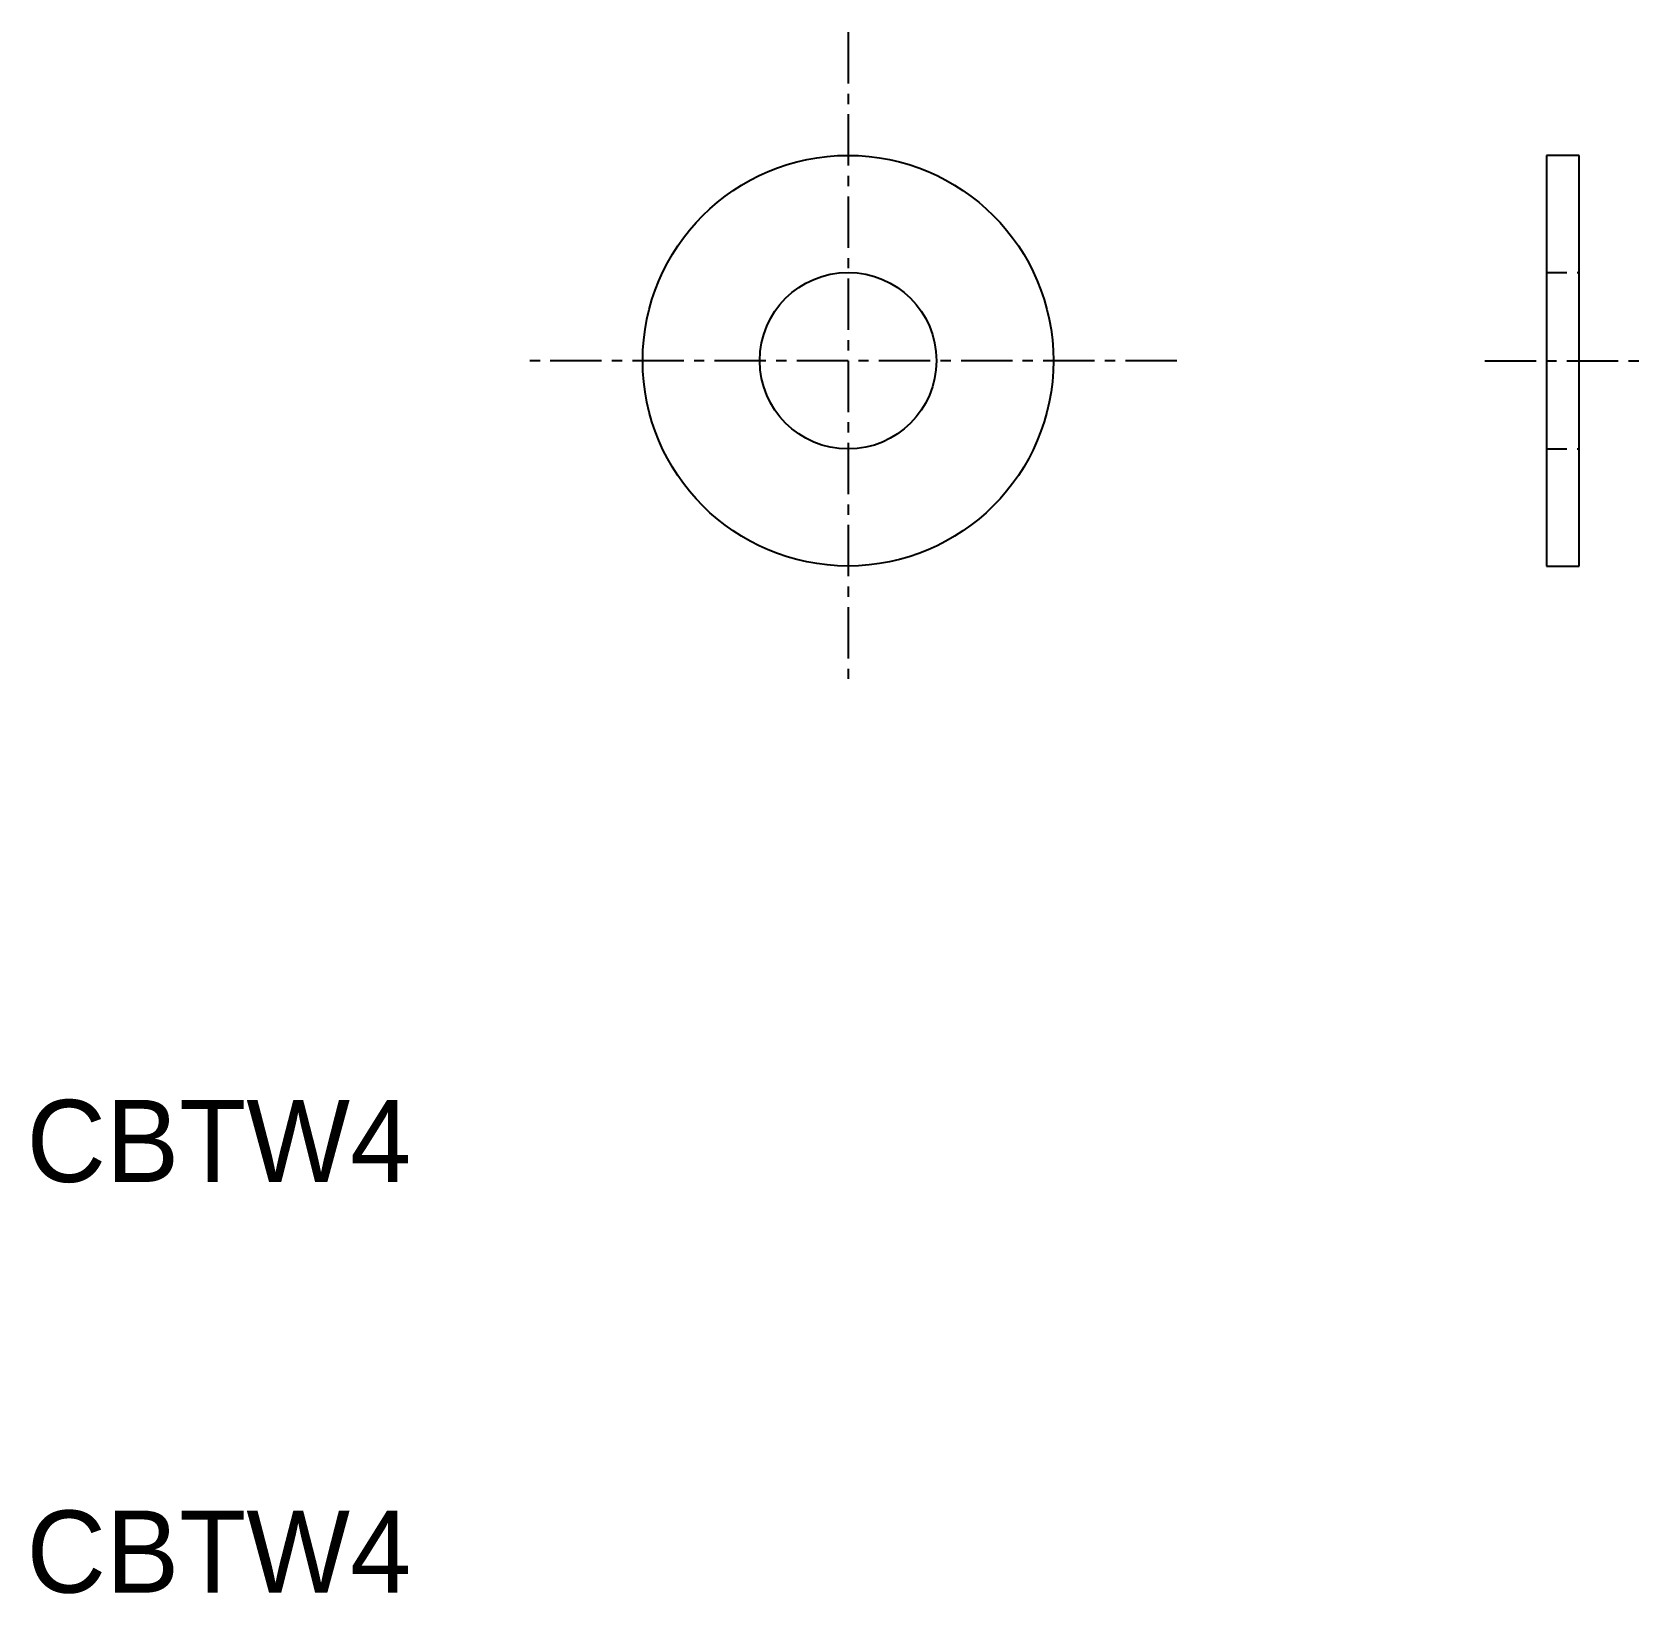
# Model space of a CAD drawing. Extents: x 10.1 to 49.3, y 10 to 48.
import ezdxf

# ---------------------------------------------------------------- set-up
doc = ezdxf.new("R2010")
doc.units = 0
doc.linetypes.add('CENTER', pattern=[2, 1.25, -0.25, 0.25, -0.25])
doc.linetypes.add('DASHED', pattern=[0.75, 0.5, -0.25])
doc.layers.get('0').update_dxf_attribs({"linetype": 'CONTINUOUS'})
doc.layers.add('CENTER', color=1, linetype='CENTER')

msp = doc.modelspace()

# ---------------------------------------------------------------- linework, layer by layer
at = {"color": 7, "linetype": 'CONTINUOUS'}
for p, q in [((47, 45), (47, 35)), ((47.8, 45), (47, 45)), ((47.8, 35), (47.8, 45)), ((47, 35), (47.8, 35))]:
    msp.add_line(p, q, dxfattribs=at)
at = {"color": 3, "linetype": 'DASHED'}
for p, q in [((47, 42.15), (47.8, 42.15)), ((47, 37.85), (47.8, 37.85))]:
    msp.add_line(p, q, dxfattribs=at)
at = {"color": 7, "linetype": 'CONTINUOUS'}
for radius in [5, 2.15]:
    msp.add_circle((30, 40), radius, dxfattribs=at)
at = {"layer": 'CENTER', "color": 1, "linetype": 'CENTER'}
for p, q in [((30, 48), (30, 32)), ((38, 40), (22, 40)), ((45.5, 40), (49.3, 40))]:
    msp.add_line(p, q, dxfattribs=at)

# ---------------------------------------------------------------- texts
at = {"color": 7, "linetype": 'CONTINUOUS'}
for p in [(10, 20), (10, 10)]:
    msp.add_text('CBTW4', height=2, dxfattribs=at).set_placement(p)

doc.saveas('drawing.dxf')
